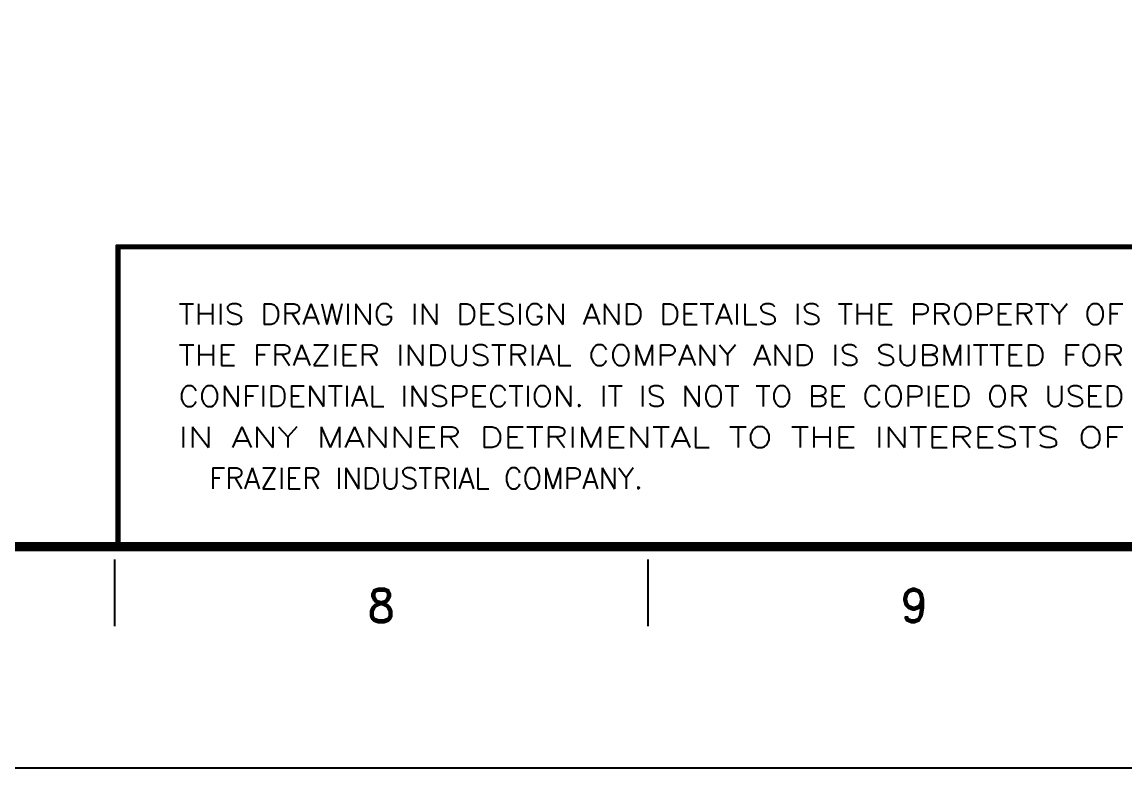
# Model space of a CAD drawing. Header units: inches. Extents: x -1028 to 37906, y -2339 to 19896.
# Drawn here: x 4000 to 5489, y -2339 to -1332 of the extents above; entities that cross this region are included whole.
import ezdxf
from ezdxf.enums import TextEntityAlignment as Align

# ---------------------------------------------------------------- set-up
doc = ezdxf.new("R2010")
doc.units = ezdxf.units.IN
doc.header["$LTSCALE"] = 90
doc.header["$MEASUREMENT"] = 0
for name, color, linetype in [('BORD', 96, 'Continuous'), ('EXTRA', 35, 'Continuous'), ('FDIM', 2, 'Continuous'), ('TEXTL', 2, 'Continuous')]:
    doc.layers.add(name, color=color, linetype=linetype)
doc.styles.add('DCMARCH', font='stylu.ttf', dxfattribs={"width": 0.75, "oblique": 15})
doc.styles.add('Romand', font='romand.shx')
doc.styles.add('Simplex', font='simplex.shx')

# ---------------------------------------------------------------- blocks, each defined once
blk = doc.blocks.new('sbord_d')
at = {"layer": 'BORD'}
for p, q in [((14, -0.0625), (14, -0.3125)), ((16, -0.0625), (16, -0.3125))]:
    blk.add_line(p, q, dxfattribs=at)
at = {"layer": 'BORD', "const_width": 0.0313}
blk.add_lwpolyline([(-0.0156, -0.0156), (32.0156, -0.0156), (32.0156, 20.0156), (-0.0156, 20.0156)], close=True, dxfattribs=at)
at = {"layer": 'BORD', "const_width": 0.0156}
blk.add_lwpolyline([(18.0156, 1.1094), (14.0156, 1.1094), (14.0156, -0.0156)], dxfattribs=at)
at = {"layer": 'EXTRA'}
for points in [[(-0.3125, -0.8438), (32.3125, -0.8438), (32.3125, 20.8438), (-0.3125, 20.8438)], [(0, 0), (32, 0), (32, 20), (0, 20)]]:
    blk.add_lwpolyline(points, close=True, dxfattribs=at)
blk.add_lwpolyline([(14.0078, 0), (14.0078, 1.1172), (28.5078, 1.1172), (28.5078, 4.1443), (32, 4.1443)], dxfattribs=at)
at = {"layer": 'BORD', "style": 'Simplex'}
for s, width, p, p2 in [('THIS DRAWING IN DESIGN AND DETAILS IS THE PROPERTY OF', 0.958828, (14.2403, 0.8194), (17.786, 0.8194)), ('THE FRAZIER INDUSTRIAL COMPANY AND IS SUBMITTED FOR', 0.982552, (14.2403, 0.6655), (17.786, 0.6655)), ('CONFIDENTIAL INSPECTION. IT IS NOT TO BE COPIED OR USED', 0.947391, (14.2403, 0.5115), (17.786, 0.5115)), ('IN ANY MANNER DETRIMENTAL TO THE INTERESTS OF', 1.101821, (14.2403, 0.3576), (17.786, 0.3576))]:
    blk.add_text(s, height=0.078125, dxfattribs=dict(at, width=width)).set_placement(p, p2, align=Align.FIT)
blk.add_text('FRAZIER INDUSTRIAL COMPANY.', height=0.078125, dxfattribs=at).set_placement((15.1688, 0.2037), align=Align.CENTER)
at = {"layer": 'BORD', "style": 'Romand'}
for s, p in [('8', (15, -0.2344)), ('9', (17, -0.2344))]:
    blk.add_text(s, height=0.125, dxfattribs=at).set_placement(p, align=Align.MIDDLE)
at = {"layer": 'TEXTL', "flags": 8}
for tag, height, style, p in [('TITLE1', 0.1562, 'Simplex', (30.2656, 2.776)), ('TITLE2', 0.1562, 'Simplex', (30.2656, 2.4427)), ('CHK', 0.0938, 'Simplex', (29.8281, 0.8828)), ('APP', 0.0938, 'Simplex', (30.7031, 0.8828)), ('JOB#', 0.125, 'Romand', (30.1198, 0.1328)), ('SHT', 0.125, 'Romand', (31.1927, 0.1328)), ('REV', 0.125, 'Romand', (31.7891, 0.1328))]:
    blk.add_attdef(tag, text='', height=height, dxfattribs=dict(at, style=style)).set_placement(p, align=Align.MIDDLE)
at = {"layer": 'TEXTL', "style": 'Simplex', "flags": 8}
for tag, height, p in [('CUSTOMER', 0.1562, (30.2656, 1.6968)), ('LOCATION', 0.125, (30.2656, 1.3635)), ('REVC', 0.0781, (20.2594, 0.9448)), ('CCHK', 0.0781, (27.2554, 0.9434)), ('REVB', 0.0781, (20.2594, 0.6948)), ('BCHK', 0.0781, (27.2554, 0.6834)), ('REVA', 0.0781, (20.2594, 0.4448)), ('ACHK', 0.0781, (27.2554, 0.4434))]:
    blk.add_attdef(tag, text='', height=height, dxfattribs=at).set_placement(p, align=Align.CENTER)
at = {"layer": 'TEXTL', "flags": 8}
for tag, p, height, style in [('REVCDESC', (20.6253, 0.9434), 0.0781, 'Simplex'), ('REVBDESC', (20.6253, 0.6834), 0.0781, 'Simplex'), ('REVADESC', (20.6253, 0.4434), 0.0781, 'Simplex'), ('DWG#', (30.0549, -0.5661), 0.0938, 'Romand')]:
    blk.add_attdef(tag, p, '', height=height, dxfattribs=dict(at, style=style))
at = {"layer": 'TEXTL', "style": 'DCMARCH', "oblique": 15, "width": 0.75, "flags": 8}
for tag, p in [('CBY', (26.7554, 0.9434)), ('BBY', (26.7554, 0.6834)), ('ABY', (26.7554, 0.4434))]:
    blk.add_attdef(tag, text='', height=0.0781, dxfattribs=at).set_placement(p, align=Align.CENTER)
at = {"layer": 'TEXTL', "style": 'Simplex', "flags": 8}
for tag, height, width, p, p2 in [('CAPP', 0.0781, 1.292308, (27.5883, 0.9437), (27.9633, 0.9437)), ('CDT', 0.0781, 1.866, (28.0712, 0.9434), (28.46, 0.9434)), ('SCALE', 0.0938, 1.702732, (31.2344, 0.8374), (31.9413, 0.8374)), ('BAPP', 0.0781, 1.292308, (27.5883, 0.6834), (27.9633, 0.6834)), ('BDT', 0.0781, 1.866, (28.0712, 0.6831), (28.46, 0.6831)), ('DATE', 0.0938, 2.134634, (28.6094, 0.4624), (29.3146, 0.4624)), ('CHKDT', 0.0938, 1.555556, (29.4844, 0.4624), (30.1719, 0.4624)), ('APPDT', 0.0938, 1.555556, (30.3594, 0.4624), (31.0469, 0.4624)), ('PLOT#', 0.0938, 8.555556, (31.2344, 0.4624), (31.9219, 0.4624)), ('AAPP', 0.0781, 1.275949, (27.5881, 0.4434), (27.9631, 0.4434)), ('ADT', 0.0781, 1.833263, (28.0712, 0.4434), (28.46, 0.4434))]:
    blk.add_attdef(tag, text='', height=height, dxfattribs=dict(at, width=width)).set_placement(p, p2, align=Align.FIT)
at = {"layer": 'TEXTL', "style": 'DCMARCH', "oblique": 15, "width": 0.75, "flags": 8}
blk.add_attdef('DRBY', (28.5931, 0.8208), '', height=0.125, dxfattribs=at)

msp = doc.modelspace()

# ---------------------------------------------------------------- block references
at = {"layer": 'FDIM', "xscale": 360, "yscale": 360, "zscale": 360}
msp.add_blockref('sbord_d', (-915.03317, -2035.729274), dxfattribs=at)

doc.saveas('drawing.dxf')
